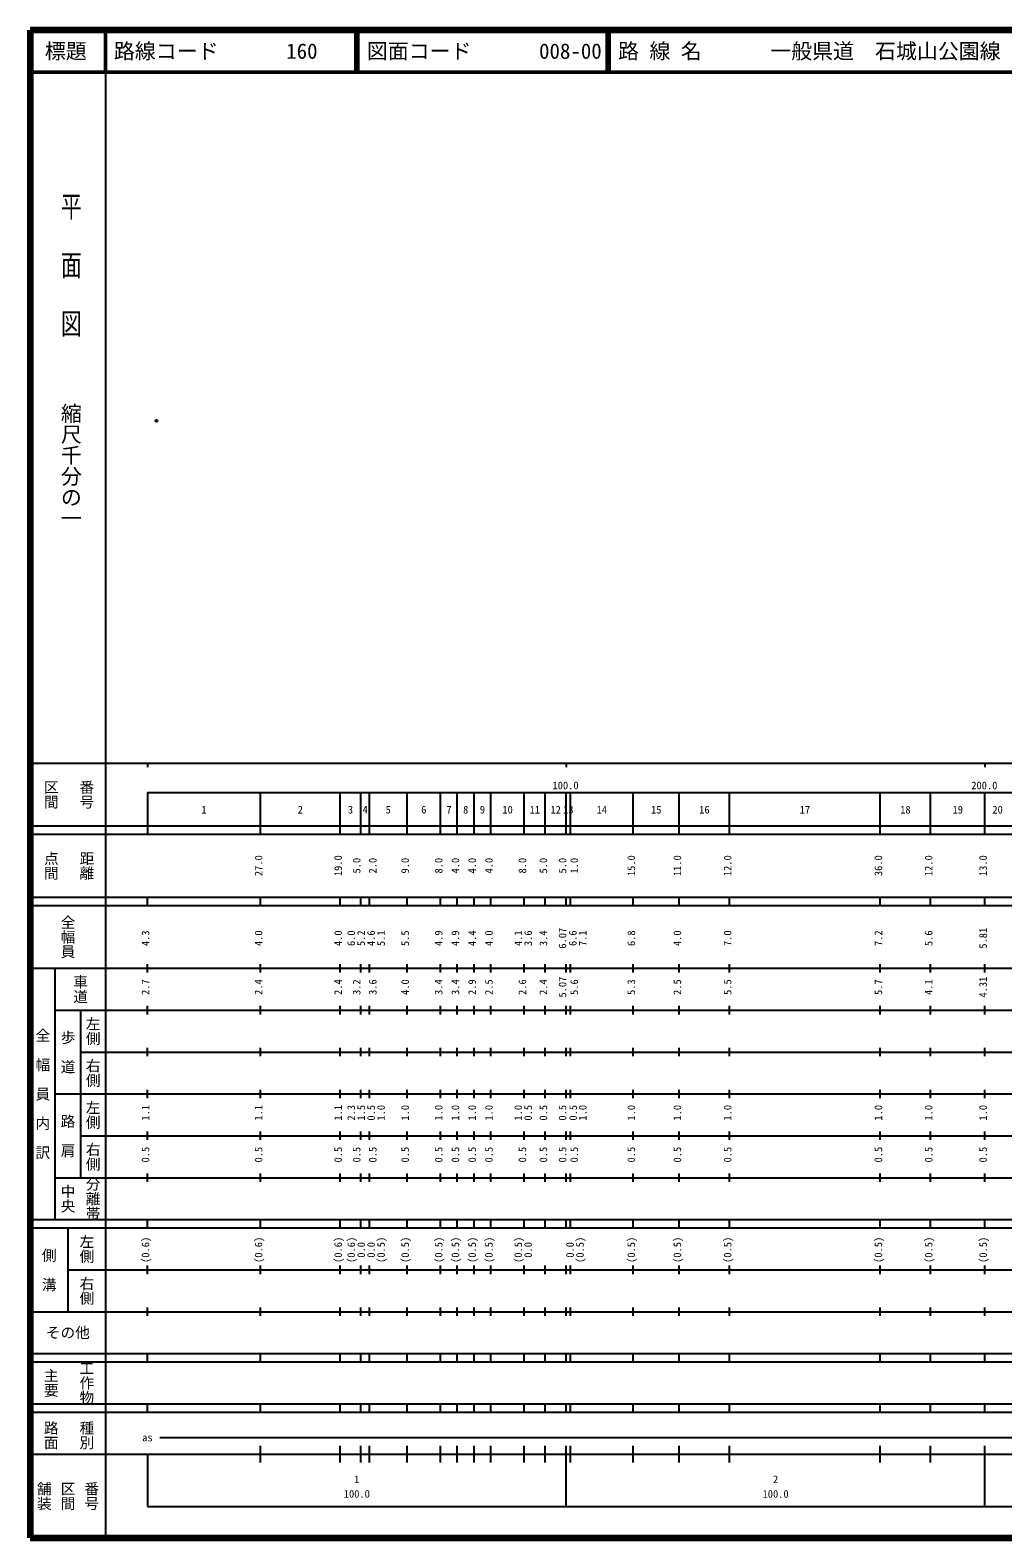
# Model space of a CAD drawing. Units: millimetres on the paper. Extents: x 40 to 680, y 20 to 380.
# Drawn here: x 40 to 272.3, y 20 to 380 of the extents above; entities that cross this region are included whole.
import ezdxf
from ezdxf.enums import TextEntityAlignment as Align

# ---------------------------------------------------------------- set-up
doc = ezdxf.new("R2010")
doc.units = ezdxf.units.MM
doc.header["$PDMODE"] = 32
doc.header["$PDSIZE"] = 0.5
doc.layers.add('M-OTRS', color=6, linetype='Continuous')
doc.layers.add('M-TTL-TXT', color=7, linetype='Continuous')
for name, color, linetype, lineweight in [('M-TTL', 2, 'Continuous', 140), ('M-TTL-BAND', 7, 'Continuous', 25), ('M-TTL-LINE', 7, 'Continuous', 50)]:
    doc.layers.add(name, color=color, linetype=linetype, lineweight=lineweight)
doc.styles.add('@ＭＳ ゴシック', font='')
doc.styles.add('ＭＳ ゴシック', font='')
doc.styles.get('@ＭＳ ゴシック').set_extended_font_data('@MS Gothic')
doc.styles.get('ＭＳ ゴシック').set_extended_font_data('MS Gothic')

msp = doc.modelspace()

# ---------------------------------------------------------------- linework, layer by layer
at = {"layer": 'M-OTRS'}
msp.add_point((70.17, 286.711), dxfattribs=at)
at = {"layer": 'M-TTL'}
for p, q in [((40, 380), (40, 20)), ((680, 380), (40, 380)), ((40, 20), (680, 20))]:
    msp.add_line(p, q, dxfattribs=at)
at = {"layer": 'M-TTL-BAND'}
for p, q in [((58, 370), (58, 20)), ((40, 205), (579, 205)), ((68, 205), (68, 204)), ((168, 205), (168, 204)), ((268, 205), (268, 204)), ((68, 198), (579, 198)), ((68, 198), (68, 188)), ((95, 188), (95, 198)), ((114, 188), (114, 198)), ((119, 188), (119, 198)), ((121, 188), (121, 198)), ((130, 188), (130, 198)), ((138, 188), (138, 198)), ((142, 188), (142, 198)), ((146, 188), (146, 198)), ((150, 188), (150, 198)), ((158, 188), (158, 198)), ((163, 188), (163, 198)), ((168, 188), (168, 198)), ((169, 188), (169, 198)), ((184, 188), (184, 198)), ((195, 188), (195, 198)), ((207, 188), (207, 198)), ((243, 188), (243, 198)), ((255, 188), (255, 198)), ((268, 188), (268, 198)), ((40, 190), (579, 190)), ((40, 188), (579, 188)), ((40, 173), (579, 173)), ((68, 171), (68, 173)), ((95, 171), (95, 173)), ((114, 171), (114, 173)), ((119, 171), (119, 173)), ((121, 171), (121, 173)), ((130, 171), (130, 173)), ((138, 171), (138, 173)), ((142, 171), (142, 173)), ((146, 171), (146, 173)), ((150, 171), (150, 173)), ((158, 171), (158, 173)), ((163, 171), (163, 173)), ((168, 171), (168, 173)), ((169, 171), (169, 173)), ((184, 171), (184, 173)), ((195, 171), (195, 173)), ((207, 171), (207, 173)), ((243, 171), (243, 173)), ((255, 171), (255, 173)), ((268, 171), (268, 173)), ((40, 171), (579, 171)), ((40, 156), (579, 156)), ((46, 96), (46, 156)), ((68, 155), (68, 157)), ((95, 155), (95, 157)), ((114, 155), (114, 157)), ((119, 155), (119, 157)), ((121, 155), (121, 157)), ((130, 155), (130, 157)), ((138, 155), (138, 157)), ((142, 155), (142, 157)), ((146, 155), (146, 157)), ((150, 155), (150, 157)), ((158, 155), (158, 157)), ((163, 155), (163, 157)), ((168, 155), (168, 157)), ((169, 155), (169, 157)), ((184, 155), (184, 157)), ((195, 155), (195, 157)), ((207, 155), (207, 157)), ((243, 155), (243, 157)), ((255, 155), (255, 157)), ((268, 155), (268, 157)), ((46, 146), (579, 146)), ((52, 146), (52, 106)), ((68, 145), (68, 147)), ((95, 145), (95, 147)), ((114, 145), (114, 147)), ((119, 145), (119, 147)), ((121, 145), (121, 147)), ((130, 145), (130, 147)), ((138, 145), (138, 147)), ((142, 145), (142, 147)), ((146, 145), (146, 147)), ((150, 145), (150, 147)), ((158, 145), (158, 147)), ((163, 145), (163, 147)), ((168, 145), (168, 147)), ((169, 145), (169, 147)), ((184, 145), (184, 147)), ((195, 145), (195, 147)), ((207, 145), (207, 147)), ((243, 145), (243, 147)), ((255, 145), (255, 147)), ((268, 145), (268, 147)), ((68, 135), (68, 137)), ((95, 135), (95, 137)), ((114, 135), (114, 137)), ((119, 135), (119, 137)), ((121, 135), (121, 137)), ((130, 135), (130, 137)), ((138, 135), (138, 137)), ((142, 135), (142, 137)), ((146, 135), (146, 137)), ((150, 135), (150, 137)), ((158, 135), (158, 137)), ((163, 135), (163, 137)), ((168, 135), (168, 137)), ((169, 135), (169, 137)), ((184, 135), (184, 137)), ((195, 135), (195, 137)), ((207, 135), (207, 137)), ((243, 135), (243, 137)), ((255, 135), (255, 137)), ((268, 135), (268, 137)), ((52, 136), (579, 136)), ((46, 126), (579, 126)), ((68, 125), (68, 127)), ((95, 125), (95, 127)), ((114, 125), (114, 127)), ((119, 125), (119, 127)), ((121, 125), (121, 127)), ((130, 125), (130, 127)), ((138, 125), (138, 127)), ((142, 125), (142, 127)), ((146, 125), (146, 127)), ((150, 125), (150, 127)), ((158, 125), (158, 127)), ((163, 125), (163, 127)), ((168, 125), (168, 127)), ((169, 125), (169, 127)), ((184, 125), (184, 127)), ((195, 125), (195, 127)), ((207, 125), (207, 127)), ((243, 125), (243, 127)), ((255, 125), (255, 127)), ((268, 125), (268, 127)), ((52, 116), (579, 116)), ((68, 115), (68, 117)), ((95, 115), (95, 117)), ((114, 115), (114, 117)), ((119, 115), (119, 117)), ((121, 115), (121, 117)), ((130, 115), (130, 117)), ((138, 115), (138, 117)), ((142, 115), (142, 117)), ((146, 115), (146, 117)), ((150, 115), (150, 117)), ((158, 115), (158, 117)), ((163, 115), (163, 117)), ((168, 115), (168, 117)), ((169, 115), (169, 117)), ((184, 115), (184, 117)), ((195, 115), (195, 117)), ((207, 115), (207, 117)), ((243, 115), (243, 117)), ((255, 115), (255, 117)), ((268, 115), (268, 117)), ((46, 106), (579, 106)), ((68, 105), (68, 107)), ((95, 105), (95, 107)), ((114, 105), (114, 107)), ((119, 105), (119, 107)), ((121, 105), (121, 107)), ((130, 105), (130, 107)), ((138, 105), (138, 107)), ((142, 105), (142, 107)), ((146, 105), (146, 107)), ((150, 105), (150, 107)), ((158, 105), (158, 107)), ((163, 105), (163, 107)), ((168, 105), (168, 107)), ((169, 105), (169, 107)), ((184, 105), (184, 107)), ((195, 105), (195, 107)), ((207, 105), (207, 107)), ((243, 105), (243, 107)), ((255, 105), (255, 107)), ((268, 105), (268, 107)), ((40, 96), (579, 96)), ((40, 94), (579, 94)), ((49, 94), (49, 74)), ((68, 94), (68, 96)), ((95, 94), (95, 96)), ((114, 94), (114, 96)), ((119, 94), (119, 96)), ((121, 94), (121, 96)), ((130, 94), (130, 96)), ((138, 94), (138, 96)), ((142, 94), (142, 96)), ((146, 94), (146, 96)), ((150, 94), (150, 96)), ((158, 94), (158, 96)), ((163, 94), (163, 96)), ((168, 94), (168, 96)), ((169, 94), (169, 96)), ((184, 94), (184, 96)), ((195, 94), (195, 96)), ((207, 94), (207, 96)), ((243, 94), (243, 96)), ((255, 94), (255, 96)), ((268, 94), (268, 96)), ((49, 84), (579, 84)), ((68, 83), (68, 85)), ((95, 83), (95, 85)), ((114, 83), (114, 85)), ((119, 83), (119, 85)), ((121, 83), (121, 85)), ((130, 83), (130, 85)), ((138, 83), (138, 85)), ((142, 83), (142, 85)), ((146, 83), (146, 85)), ((150, 83), (150, 85)), ((158, 83), (158, 85)), ((163, 83), (163, 85)), ((168, 83), (168, 85)), ((169, 83), (169, 85)), ((184, 83), (184, 85)), ((195, 83), (195, 85)), ((207, 83), (207, 85)), ((243, 83), (243, 85)), ((255, 83), (255, 85)), ((268, 83), (268, 85)), ((40, 74), (579, 74)), ((68, 73), (68, 75)), ((95, 73), (95, 75)), ((114, 73), (114, 75)), ((119, 73), (119, 75)), ((121, 73), (121, 75)), ((130, 73), (130, 75)), ((138, 73), (138, 75)), ((142, 73), (142, 75)), ((146, 73), (146, 75)), ((150, 73), (150, 75)), ((158, 73), (158, 75)), ((163, 73), (163, 75)), ((168, 73), (168, 75)), ((169, 73), (169, 75)), ((184, 73), (184, 75)), ((195, 73), (195, 75)), ((207, 73), (207, 75)), ((243, 73), (243, 75)), ((255, 73), (255, 75)), ((268, 73), (268, 75)), ((40, 64), (579, 64)), ((40, 62), (579, 62)), ((68, 62), (68, 64)), ((95, 62), (95, 64)), ((114, 62), (114, 64)), ((119, 62), (119, 64)), ((121, 62), (121, 64)), ((130, 62), (130, 64)), ((138, 62), (138, 64)), ((142, 62), (142, 64)), ((146, 62), (146, 64)), ((150, 62), (150, 64)), ((158, 62), (158, 64)), ((163, 62), (163, 64)), ((168, 62), (168, 64)), ((169, 62), (169, 64)), ((184, 62), (184, 64)), ((195, 62), (195, 64)), ((207, 62), (207, 64)), ((243, 62), (243, 64)), ((255, 62), (255, 64)), ((268, 62), (268, 64)), ((40, 52), (579, 52)), ((68, 50), (68, 52)), ((95, 50), (95, 52)), ((114, 50), (114, 52)), ((119, 50), (119, 52)), ((121, 50), (121, 52)), ((130, 50), (130, 52)), ((138, 50), (138, 52)), ((142, 50), (142, 52)), ((146, 50), (146, 52)), ((150, 50), (150, 52)), ((158, 50), (158, 52)), ((163, 50), (163, 52)), ((168, 50), (168, 52)), ((169, 50), (169, 52)), ((184, 50), (184, 52)), ((195, 50), (195, 52)), ((207, 50), (207, 52)), ((243, 50), (243, 52)), ((255, 50), (255, 52)), ((268, 50), (268, 52)), ((40, 50), (579, 50)), ((71, 44), (461, 44)), ((40, 40), (579, 40)), ((68, 40), (68, 27.5)), ((95, 38), (95, 42)), ((114, 38), (114, 42)), ((119, 38), (119, 42)), ((121, 38), (121, 42)), ((130, 38), (130, 42)), ((138, 38), (138, 42)), ((142, 38), (142, 42)), ((146, 38), (146, 42)), ((150, 38), (150, 42)), ((158, 38), (158, 42)), ((163, 38), (163, 42)), ((168, 27.5), (168, 42)), ((169, 38), (169, 42)), ((184, 38), (184, 42)), ((195, 38), (195, 42)), ((207, 38), (207, 42)), ((243, 38), (243, 42)), ((255, 38), (255, 42)), ((268, 27.5), (268, 42)), ((68, 27.5), (579, 27.5))]:
    msp.add_line(p, q, dxfattribs=at)
at = {"layer": 'M-TTL-LINE'}
for p, q in [((58, 380), (58, 370)), ((117.75, 380), (117.75, 370)), ((118.25, 380), (118.25, 370)), ((177.75, 380), (177.75, 370)), ((178.25, 380), (178.25, 370)), ((40, 370), (680, 370))]:
    msp.add_line(p, q, dxfattribs=at)

# ---------------------------------------------------------------- texts
at = {"layer": 'M-TTL-BAND', "style": '@ＭＳ ゴシック', "width": 1.4}
msp.add_text('平  面  図', height=3.666, rotation=270, dxfattribs=at).set_placement((49.777, 306.475), align=Align.MIDDLE_RIGHT)
at = {"layer": 'M-TTL-BAND', "style": '@ＭＳ ゴシック'}
msp.add_text('縮尺千分の一', height=3.666, rotation=270, dxfattribs=at).set_placement((49.777, 261.03), align=Align.MIDDLE_RIGHT)
for s, p in [('区間', (45, 197.5)), ('番号', (53.5, 197.5)), ('点間', (45, 180.5)), ('距離', (53.5, 180.5)), ('全幅員', (49, 163.5)), ('車道', (52, 151)), ('左側', (55, 141)), ('全\u3000幅\u3000員\u3000内\u3000訳', (43, 126)), ('歩\u3000道', (49, 136)), ('右側', (55, 131)), ('左側', (55, 121)), ('路\u3000肩', (49, 116)), ('右側', (55, 111)), ('分離帯', (55, 101)), ('中央', (49, 101)), ('左側', (53.5, 89)), ('側\u3000溝', (44.5, 84)), ('右側', (53.5, 79)), ('工作物', (53.5, 57)), ('主要', (45, 57)), ('路面', (45, 44.5)), ('種別', (53.5, 44.5)), ('舗装', (43.333, 30)), ('区間', (49, 30)), ('番号', (54.667, 30))]:
    msp.add_text(s, height=2.566, rotation=270, dxfattribs=at).set_placement(p, align=Align.MIDDLE_CENTER)
at = {"layer": 'M-TTL-BAND', "style": 'ＭＳ ゴシック'}
for s, p in [('100.0', (167.844, 198.195)), ('200.0', (267.844, 198.195)), ('1', (81.5, 192.405)), ('2', (104.5, 192.405)), ('3', (116.5, 192.405)), ('4', (120, 192.405)), ('5', (125.5, 192.405)), ('6', (134, 192.405)), ('7', (140, 192.405)), ('8', (144, 192.405)), ('9', (148, 192.405)), ('10', (154, 192.405)), ('11', (160.5, 192.405)), ('12', (165.5, 192.405)), ('13', (168.5, 192.405)), ('14', (176.5, 192.405)), ('15', (189.5, 192.405)), ('16', (201, 192.405)), ('17', (225, 192.405)), ('18', (249, 192.405)), ('19', (261.5, 192.405)), ('20', (271, 192.405)), ('as', (68, 42.5)), ('1', (118, 32.523)), ('2', (218, 32.523)), ('100.0', (118, 29.033)), ('100.0', (218, 29.033))]:
    msp.add_text(s, height=1.833, dxfattribs=at).set_placement(p, align=Align.BOTTOM_CENTER)
for s, p in [('27.0', (96, 180.5)), ('19.0', (115, 180.5)), ('5.0', (119.417, 180.5)), ('2.0', (123.264, 180.5)), ('9.0', (131, 180.5)), ('8.0', (139, 180.5)), ('4.0', (143, 180.5)), ('4.0', (147, 180.5)), ('4.0', (151, 180.5)), ('8.0', (159, 180.5)), ('5.0', (164, 180.5)), ('5.0', (168.572, 180.5)), ('1.0', (171.369, 180.5)), ('15.0', (185, 180.5)), ('11.0', (196, 180.5)), ('12.0', (208, 180.5)), ('36.0', (244, 180.5)), ('12.0', (256, 180.5)), ('13.0', (269, 180.5)), ('4.3', (69, 163.174)), ('4.0', (96, 163.174)), ('4.0', (115, 163.174)), ('6.0', (118.125, 163.174)), ('5.2', (120.495, 163.174)), ('4.6', (122.871, 163.174)), ('5.1', (125.241, 163.174)), ('5.5', (131, 163.174)), ('4.9', (139, 163.174)), ('4.9', (143, 163.174)), ('4.4', (147, 163.174)), ('4.0', (151, 163.174)), ('4.1', (158, 163.174)), ('3.6', (160.37, 163.174)), ('3.4', (164, 163.174)), ('6.07', (168.572, 163.174)), ('6.6', (171.03, 163.174)), ('7.1', (173.4, 163.174)), ('6.8', (185, 163.174)), ('4.0', (196, 163.174)), ('7.0', (208, 163.174)), ('7.2', (244, 163.174)), ('5.6', (256, 163.174)), ('5.81', (269, 163.174)), ('2.7', (69, 151.5)), ('2.4', (96, 151.5)), ('2.4', (115, 151.5)), ('3.2', (119.417, 151.5)), ('3.6', (123.264, 151.5)), ('4.0', (131, 151.5)), ('3.4', (139, 151.5)), ('3.4', (143, 151.5)), ('2.9', (147, 151.5)), ('2.5', (151, 151.5)), ('2.6', (159, 151.5)), ('2.4', (164, 151.5)), ('5.07', (168.572, 151.5)), ('5.6', (171.369, 151.5)), ('5.3', (185, 151.5)), ('2.5', (196, 151.5)), ('5.5', (208, 151.5)), ('5.7', (244, 151.5)), ('4.1', (256, 151.5)), ('4.31', (269, 151.5)), ('1.1', (69, 121.5)), ('1.1', (96, 121.5)), ('1.1', (115, 121.5)), ('2.3', (118.125, 121.5)), ('1.5', (120.495, 121.5)), ('0.5', (122.871, 121.5)), ('1.0', (125.241, 121.5)), ('1.0', (131, 121.5)), ('1.0', (139, 121.5)), ('1.0', (143, 121.5)), ('1.0', (147, 121.5)), ('1.0', (151, 121.5)), ('1.0', (158, 121.5)), ('0.5', (160.37, 121.5)), ('0.5', (164, 121.5)), ('0.5', (168.572, 121.5)), ('0.5', (171.119, 121.5)), ('1.0', (173.4, 121.5)), ('1.0', (185, 121.5)), ('1.0', (196, 121.5)), ('1.0', (208, 121.5)), ('1.0', (244, 121.5)), ('1.0', (256, 121.5)), ('1.0', (269, 121.5)), ('0.5', (69, 111.5)), ('0.5', (96, 111.5)), ('0.5', (115, 111.5)), ('0.5', (119.417, 111.5)), ('0.5', (123.264, 111.5)), ('0.5', (131, 111.5)), ('0.5', (139, 111.5)), ('0.5', (143, 111.5)), ('0.5', (147, 111.5)), ('0.5', (151, 111.5)), ('0.5', (159, 111.5)), ('0.5', (164, 111.5)), ('0.5', (168.572, 111.5)), ('0.5', (171.369, 111.5)), ('0.5', (185, 111.5)), ('0.5', (196, 111.5)), ('0.5', (208, 111.5)), ('0.5', (244, 111.5)), ('0.5', (256, 111.5)), ('0.5', (269, 111.5)), ('(0.6)', (69, 88.764)), ('(0.6)', (96, 88.764)), ('(0.6)', (115, 88.764)), ('(0.6)', (118.125, 88.764)), ('0.0', (120.495, 88.764)), ('0.0', (122.871, 88.764)), ('(0.5)', (125.241, 88.764)), ('(0.5)', (131, 88.764)), ('(0.5)', (139, 88.764)), ('(0.5)', (143, 88.764)), ('(0.5)', (147, 88.764)), ('(0.5)', (151, 88.764)), ('(0.5)', (158, 88.764)), ('0.0', (160.37, 88.764)), ('0.0', (170.369, 88.764)), ('(0.5)', (172.739, 88.764)), ('(0.5)', (185, 88.764)), ('(0.5)', (196, 88.764)), ('(0.5)', (208, 88.764)), ('(0.5)', (244, 88.764)), ('(0.5)', (256, 88.764)), ('(0.5)', (269, 88.764))]:
    msp.add_text(s, height=1.833, rotation=90, dxfattribs=at).set_placement(p, align=Align.BOTTOM_CENTER)
msp.add_text('その他', height=2.566, dxfattribs=at).set_placement((49, 69), align=Align.MIDDLE_CENTER)
at = {"layer": 'M-TTL-TXT', "style": 'ＭＳ ゴシック'}
msp.add_text('標題', height=3.666, dxfattribs=at).set_placement((48.5, 375), align=Align.MIDDLE_CENTER)
for s, p in [('路線コード', (60, 375)), ('160', (101.142, 375)), ('図面コード', (120.38, 375)), ('008-00', (161.521, 375)), ('路 線 名', (180.38, 375)), ('一般県道\u3000石城山公園線', (216.734, 375))]:
    msp.add_text(s, height=3.666, dxfattribs=at).set_placement(p, align=Align.MIDDLE_LEFT)

doc.saveas('drawing.dxf')
